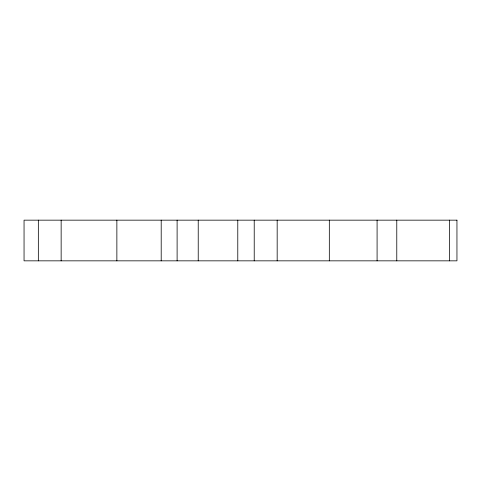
<?xml version="1.0" encoding="UTF-8"?>
<svg xmlns="http://www.w3.org/2000/svg" width="481" height="481" viewBox="0 0 481 481"><rect width="100%" height="100%" fill="white"/><g stroke="black" fill="none" stroke-linecap="round" stroke-linejoin="round"><path stroke-width="0.72" d="M449.609 220.16L449.609 260.84M396.777 220.16L396.777 260.84M377.086 220.16L377.086 260.84M329.323 220.16L329.323 260.84M277.17 220.16L277.17 260.84M254.221 220.16L254.221 260.84M237.782 220.16L237.782 260.84M198.226 220.16L198.226 260.84M177.11 220.16L177.11 260.84M161.201 220.16L161.201 260.84M116.865 220.16L116.865 260.84M61.147 220.16L61.147 260.84M38.342 220.16L38.342 260.84M456.95 220.16L24.05 220.16L24.05 260.84L456.95 260.84L456.95 220.16"/></g></svg>
